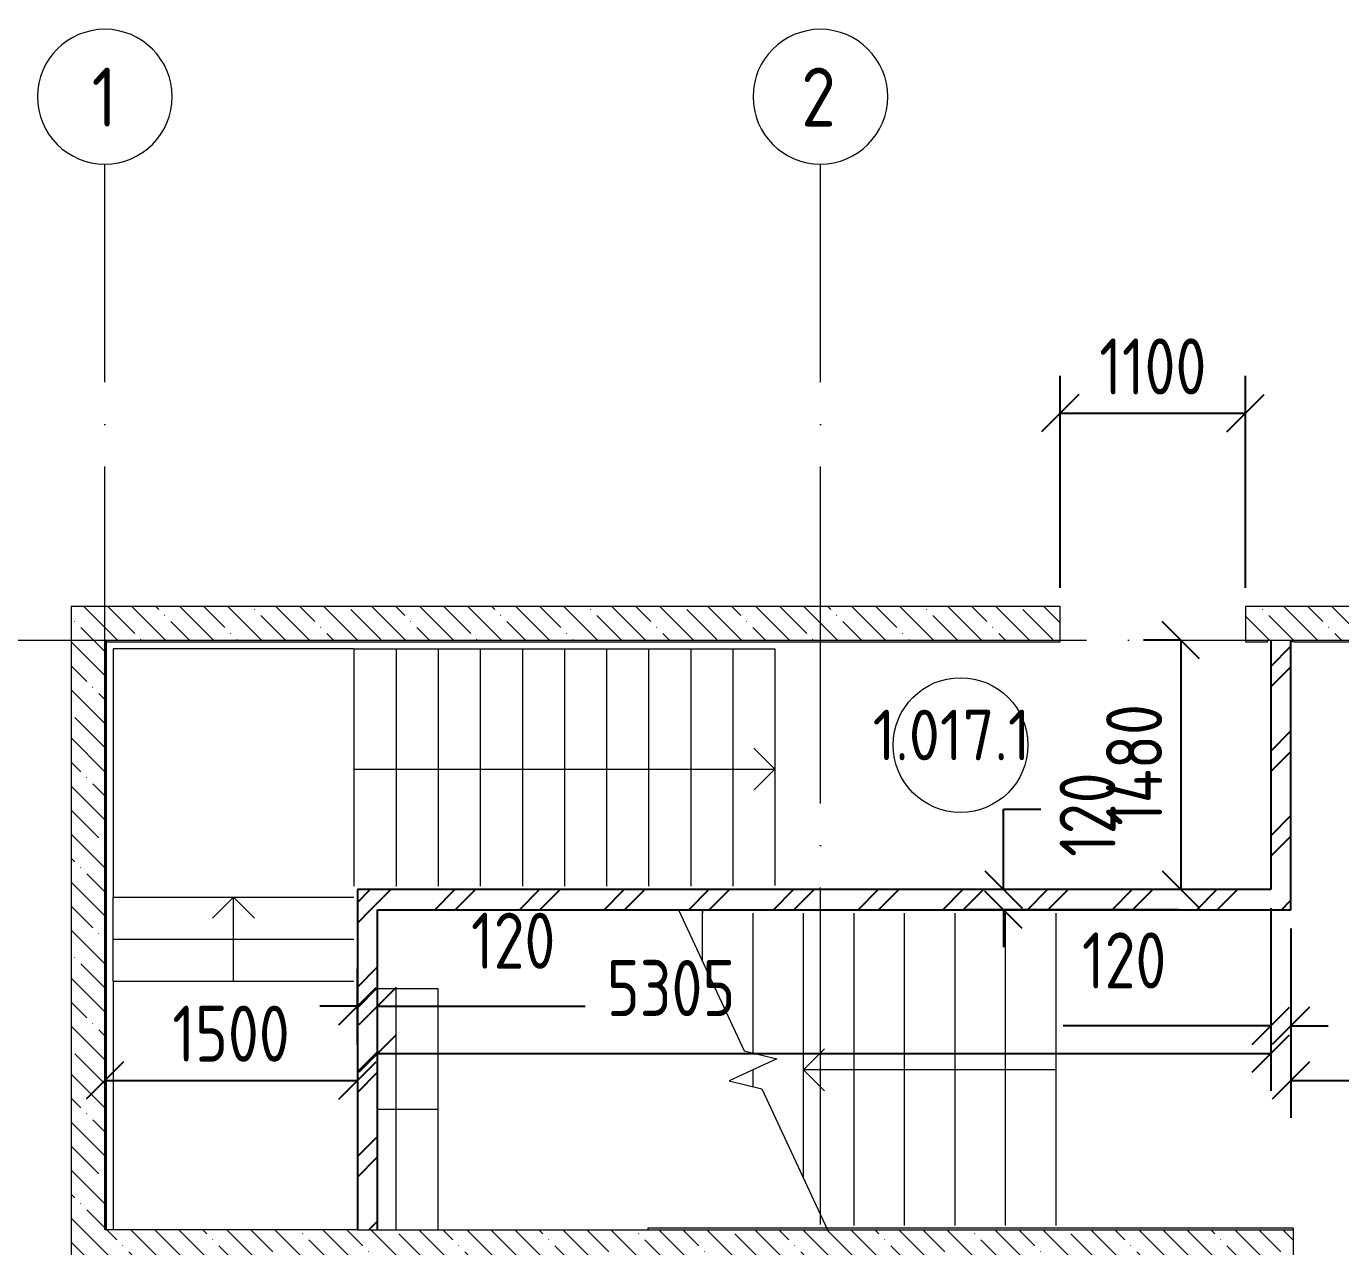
# Model space of a CAD drawing. Header units: millimetres. Extents: x -68946 to 690821, y -552984 to 293768.
# Drawn here: x -466 to 7341, y 54775 to 62020 of the extents above; entities that cross this region are included whole.
import ezdxf

# ---------------------------------------------------------------- set-up
doc = ezdxf.new("R2010")
doc.units = ezdxf.units.MM
doc.linetypes.add('ADSK_Линия сетки', pattern=[2500, 2000, -250, 0, -250])
doc.layers.get('Defpoints').update_dxf_attribs({"color": 250})
for name, color, linetype, lineweight in [('0) блоки', 250, 'Continuous', 25), ('A-____-____-DIMS', 250, 'Continuous', 9), ('A-AREA-____-IDEN', 250, 'Continuous', 9), ('A-WALL-____-MCUT', 250, 'Continuous', 13), ('A-WALL-____-PATT', 250, 'Continuous', 13), ('A-WALL-FNSH-MCUT', 250, 'Continuous', 13), ('S-GRID-____-IDEN', 250, 'Continuous', 9), ('S-GRID-____-OTLN', 250, 'Continuous', 9), ('S-STRS-____-MBND', 250, 'Continuous', 5), ('S-STRS-____-OTLN', 250, 'Continuous', 5)]:
    doc.layers.add(name, color=color, linetype=linetype, lineweight=lineweight)
doc.styles.add('GOST Common', font='', dxfattribs={"width": 0.9, "height": 350})
doc.styles.add('ISOCPEUR_1', font='isocpeur.ttf', dxfattribs={"width": 0.9, "height": 250})
doc.styles.get("Standard").update_dxf_attribs({"font": 'ГОСТ тип А.ttf'})
doc.styles.get('GOST Common').set_extended_font_data('GOST Common')
doc.dimstyles.new('А3', dxfattribs={"dimtxt": 333, "dimasz": 222, "dimexe": 222, "dimexo": 111, "dimgap": 111, "dimtad": 1, "dimtoh": 1, "dimdec": 0, "dimrnd": 0.0015, "dimzin": 0, "dimdsep": 46, "dimtxsty": 'Standard', "dimblk": 'OBLIQUE', "dimcen": 0, "dimclrd": 7, "dimclre": 7, "dimclrt": 7, "dimadec": 0, "dimazin": 0, "dimtfac": 1, "dimtdec": 0, "dimtofl": 0, "dimtmove": 0, "dimatfit": 3, "dimfxl": 1, "dimtolj": 1, "dimtzin": 0, "dimarcsym": 0})
pattern_1 = [(45, (0, 0), (-251.4472, 251.4472), []), (45, (0, 381), (-251.4472, 251.4472), [])]
pattern_2 = [(135, (0, 0), (-142.5612, -142.5612), []), (135, (142.56, 0), (-142.5612, -142.5612), [252.016, -50.403, 3.353, -47.05])]

# ---------------------------------------------------------------- blocks, each defined once
blk = doc.blocks.new('Ось сетки - Круг_Ø8 мм-39983606-Кладочный план на отм_ 0_000_ Секция 1_')
at = {"layer": 'S-GRID-____-IDEN'}
for start, end in [(360, 180), (180, 360)]:
    blk.add_arc((0, 0), 4, start, end, dxfattribs=at)
blk = doc.blocks.new('AAR_СКБ_Марка_Помещения - Номер-17325395-Кладочный план на отм_ 0_000_ Секция 1_')
at = {"layer": 'A-AREA-____-IDEN'}
blk.add_circle((0, 1.502), 4, dxfattribs=at)
blk = doc.blocks.new('_Oblique')
at = {"color": 0, "linetype": 'ByBlock', "lineweight": -2}
blk.add_line((-0.5, -0.5), (0.5, 0.5), dxfattribs=at)
blk = doc.blocks.new('DIMBLOCK262-Кладочный план на отм_ 0_000_ Секция 1_')
at = {"layer": 'A-____-____-DIMS', "color": 7, "lineweight": -2, "transparency": 16777216}
for p, q in [((6925, 56784), (6925, 55700.1)), ((1620, 55973.1), (1620, 56144.1)), ((1620, 55922.1), (6925, 55922.1))]:
    blk.add_line(p, q, dxfattribs=at)
at = {"layer": 'Defpoints', "color": 0, "lineweight": 30, "transparency": 16777216}
for p in [(6925, 56895), (6925, 55922.1), (1620, 55862.1)]:
    blk.add_point(p, dxfattribs=at)
at = {"layer": 'A-____-____-DIMS', "color": 7, "lineweight": -2, "transparency": 16777216, "xscale": 222, "yscale": 222, "zscale": 222, "rotation": 180}
blk.add_blockref('_Oblique', (1620, 55922.1), dxfattribs=at)
at = {"layer": 'A-____-____-DIMS', "color": 7, "lineweight": -2, "transparency": 16777216, "xscale": 222, "yscale": 222, "zscale": 222}
blk.add_blockref('_Oblique', (6925, 55922.1), dxfattribs=at)
at = {"layer": 'A-____-____-DIMS', "color": 7, "transparency": 16777216, "insert": (2981.7, 56477.1), "char_height": 333, "width": 2.299, "attachment_point": 1, "line_spacing_factor": 1.022761}
blk.add_mtext('\\A1;5305', dxfattribs=at)
blk = doc.blocks.new('DIMBLOCK263-Кладочный план на отм_ 0_000_ Секция 1_')
at = {"layer": 'A-____-____-DIMS', "color": 7, "lineweight": -2, "transparency": 16777216}
for p, q in [((6925, 56784), (6925, 55863.8)), ((7045, 56664), (7045, 55863.8)), ((6925, 56085.8), (5692.9, 56085.8)), ((7045, 56085.8), (7267, 56085.8))]:
    blk.add_line(p, q, dxfattribs=at)
at = {"layer": 'Defpoints', "color": 0, "lineweight": 30, "transparency": 16777216}
for p in [(6925, 56895), (7045, 56775), (7045, 56085.8)]:
    blk.add_point(p, dxfattribs=at)
at = {"layer": 'A-____-____-DIMS', "color": 7, "lineweight": -2, "transparency": 16777216, "xscale": 222, "yscale": 222, "zscale": 222}
blk.add_blockref('_Oblique', (6925, 56085.8), dxfattribs=at)
at = {"layer": 'A-____-____-DIMS', "color": 7, "lineweight": -2, "transparency": 16777216, "xscale": 222, "yscale": 222, "zscale": 222, "rotation": 180}
blk.add_blockref('_Oblique', (7045, 56085.8), dxfattribs=at)
at = {"layer": 'A-____-____-DIMS', "color": 7, "transparency": 16777216, "insert": (5803.9, 56640.8), "char_height": 333, "width": 1.678, "attachment_point": 1, "line_spacing_factor": 1.022761}
blk.add_mtext('\\A1;120', dxfattribs=at)
blk = doc.blocks.new('DIMBLOCK264-Кладочный план на отм_ 0_000_ Секция 1_')
at = {"layer": 'A-____-____-DIMS', "color": 7, "lineweight": -2, "transparency": 16777216}
for p, q in [((7045, 56664), (7045, 55540.1)), ((7045, 55762.1), (8750, 55762.1)), ((8750, 55751.1), (8750, 55540.1))]:
    blk.add_line(p, q, dxfattribs=at)
at = {"layer": 'Defpoints', "color": 0, "lineweight": 30, "transparency": 16777216}
for p in [(7045, 56775), (8750, 55862.1), (8750, 55762.1)]:
    blk.add_point(p, dxfattribs=at)
at = {"layer": 'A-____-____-DIMS', "color": 7, "lineweight": -2, "transparency": 16777216, "xscale": 222, "yscale": 222, "zscale": 222, "rotation": 180}
blk.add_blockref('_Oblique', (7045, 55762.1), dxfattribs=at)
at = {"layer": 'A-____-____-DIMS', "color": 7, "lineweight": -2, "transparency": 16777216, "xscale": 222, "yscale": 222, "zscale": 222}
blk.add_blockref('_Oblique', (8750, 55762.1), dxfattribs=at)
at = {"layer": 'A-____-____-DIMS', "color": 7, "transparency": 16777216, "insert": (7897.5, 56039.6), "char_height": 333, "width": 2.114, "attachment_point": 5}
blk.add_mtext('\\A1;1705', dxfattribs=at)
blk = doc.blocks.new('DIMBLOCK265-Кладочный план на отм_ 0_000_ Секция 1_')
at = {"layer": 'A-____-____-DIMS', "color": 7, "lineweight": -2, "transparency": 16777216}
for p, q in [((6380.1, 58375), (6169.1, 58375)), ((6391.1, 58375), (6391.1, 56895)), ((6380.1, 56895), (6169.1, 56895))]:
    blk.add_line(p, q, dxfattribs=at)
at = {"layer": 'Defpoints', "color": 0, "lineweight": 30, "transparency": 16777216}
for p in [(6491.1, 58375), (6391.1, 56895), (6491.1, 56895)]:
    blk.add_point(p, dxfattribs=at)
at = {"layer": 'A-____-____-DIMS', "color": 7, "lineweight": -2, "transparency": 16777216, "xscale": 222, "yscale": 222, "zscale": 222}
for p, rotation in [((6391.1, 58375), 90), ((6391.1, 56895), 270)]:
    blk.add_blockref('_Oblique', p, dxfattribs=dict(at, rotation=rotation))
at = {"layer": 'A-____-____-DIMS', "color": 7, "transparency": 16777216, "insert": (6113.6, 57635), "char_height": 333, "width": 2.382, "attachment_point": 5, "rotation": 90}
blk.add_mtext('\\A1;1480', dxfattribs=at)
blk = doc.blocks.new('DIMBLOCK266-Кладочный план на отм_ 0_000_ Секция 1_')
at = {"layer": 'A-____-____-DIMS', "color": 7, "lineweight": -2, "transparency": 16777216}
for p, q in [((5337.5, 56895), (5337.5, 57372.1)), ((5337.5, 57372.1), (5559.5, 57372.1)), ((6380.1, 56895), (5115.5, 56895)), ((6380.1, 56775), (5115.5, 56775)), ((5337.5, 56775), (5337.5, 56553))]:
    blk.add_line(p, q, dxfattribs=at)
at = {"layer": 'Defpoints', "color": 0, "lineweight": 30, "transparency": 16777216}
for p in [(6491.1, 56895), (5337.5, 56775), (6491.1, 56775)]:
    blk.add_point(p, dxfattribs=at)
at = {"layer": 'A-____-____-DIMS', "color": 7, "lineweight": -2, "transparency": 16777216, "xscale": 222, "yscale": 222, "zscale": 222}
for p, rotation in [((5337.5, 56895), 270), ((5337.5, 56775), 90)]:
    blk.add_blockref('_Oblique', p, dxfattribs=dict(at, rotation=rotation))
at = {"layer": 'A-____-____-DIMS', "color": 7, "transparency": 16777216, "insert": (5670.5, 57089.1), "char_height": 333, "width": 1.678, "attachment_point": 1, "rotation": 90, "line_spacing_factor": 1.022761}
blk.add_mtext('\\A1;120', dxfattribs=at)
blk = doc.blocks.new('DIMBLOCK410-Кладочный план на отм_ 0_000_ Секция 1_')
at = {"layer": 'A-____-____-DIMS', "color": 7, "lineweight": -2, "transparency": 16777216}
for p, q in [((0, 55762.1), (1500, 55762.1)), ((0, 55751.1), (0, 55540.1)), ((1500, 55751.1), (1500, 55540.1))]:
    blk.add_line(p, q, dxfattribs=at)
at = {"layer": 'Defpoints', "color": 0, "lineweight": 30, "transparency": 16777216}
for p in [(0, 55862.1), (1500, 55862.1), (1500, 55762.1)]:
    blk.add_point(p, dxfattribs=at)
at = {"layer": 'A-____-____-DIMS', "color": 7, "lineweight": -2, "transparency": 16777216, "xscale": 222, "yscale": 222, "zscale": 222, "rotation": 180}
blk.add_blockref('_Oblique', (0, 55762.1), dxfattribs=at)
at = {"layer": 'A-____-____-DIMS', "color": 7, "lineweight": -2, "transparency": 16777216, "xscale": 222, "yscale": 222, "zscale": 222}
blk.add_blockref('_Oblique', (1500, 55762.1), dxfattribs=at)
at = {"layer": 'A-____-____-DIMS', "color": 7, "transparency": 16777216, "insert": (750, 56039.6), "char_height": 333, "width": 2.299, "attachment_point": 5}
blk.add_mtext('\\A1;1500', dxfattribs=at)
blk = doc.blocks.new('DIMBLOCK411-Кладочный план на отм_ 0_000_ Секция 1_')
at = {"layer": 'A-____-____-DIMS', "color": 7, "lineweight": -2, "transparency": 16777216}
for p, q in [((1500, 55973.1), (1500, 56424.8)), ((1620, 55973.1), (1620, 56424.8)), ((1500, 56202.8), (1278, 56202.8)), ((1620, 56202.8), (2852.1, 56202.8))]:
    blk.add_line(p, q, dxfattribs=at)
at = {"layer": 'Defpoints', "color": 0, "lineweight": 30, "transparency": 16777216}
for p in [(1620, 56202.8), (1500, 55862.1), (1620, 55862.1)]:
    blk.add_point(p, dxfattribs=at)
at = {"layer": 'A-____-____-DIMS', "color": 7, "lineweight": -2, "transparency": 16777216, "xscale": 222, "yscale": 222, "zscale": 222}
blk.add_blockref('_Oblique', (1500, 56202.8), dxfattribs=at)
at = {"layer": 'A-____-____-DIMS', "color": 7, "lineweight": -2, "transparency": 16777216, "xscale": 222, "yscale": 222, "zscale": 222, "rotation": 180}
blk.add_blockref('_Oblique', (1620, 56202.8), dxfattribs=at)
at = {"layer": 'A-____-____-DIMS', "color": 7, "transparency": 16777216, "insert": (2175, 56757.8), "char_height": 333, "width": 1.678, "attachment_point": 1, "line_spacing_factor": 1.022761}
blk.add_mtext('\\A1;120', dxfattribs=at)
blk = doc.blocks.new('DIMBLOCK415-Кладочный план на отм_ 0_000_ Секция 1_')
at = {"layer": 'A-____-____-DIMS', "color": 7, "lineweight": -2, "transparency": 16777216}
for p, q in [((5675, 58686), (5675, 59945)), ((6775, 58686), (6775, 59945)), ((5675, 59723), (6775, 59723))]:
    blk.add_line(p, q, dxfattribs=at)
at = {"layer": 'Defpoints', "color": 0, "lineweight": 30, "transparency": 16777216}
for p in [(6775, 59723), (5675, 58575), (6775, 58575)]:
    blk.add_point(p, dxfattribs=at)
at = {"layer": 'A-____-____-DIMS', "color": 7, "lineweight": -2, "transparency": 16777216, "xscale": 222, "yscale": 222, "zscale": 222, "rotation": 180}
blk.add_blockref('_Oblique', (5675, 59723), dxfattribs=at)
at = {"layer": 'A-____-____-DIMS', "color": 7, "lineweight": -2, "transparency": 16777216, "xscale": 222, "yscale": 222, "zscale": 222}
blk.add_blockref('_Oblique', (6775, 59723), dxfattribs=at)
at = {"layer": 'A-____-____-DIMS', "color": 7, "transparency": 16777216, "insert": (6225, 60000.5), "char_height": 333, "width": 2.114, "attachment_point": 5}
blk.add_mtext('\\A1;1100', dxfattribs=at)

msp = doc.modelspace()

# ---------------------------------------------------------------- hatches: boundary and pattern name
at = {"layer": '0) блоки'}
h = msp.add_hatch(dxfattribs=at)
h.set_pattern_fill('FP_2', color=256, style=0, pattern_type=2)
h.set_pattern_definition(pattern_1)
h.paths.add_polyline_path([(7045, 56895.0006), (7045, 58375.0006), (6925, 58375.0006), (6925, 56895.0006)])
h = msp.add_hatch(dxfattribs=at)
h.set_pattern_fill('FP_2', color=256, style=0, pattern_type=2)
h.set_pattern_definition(pattern_1)
h.paths.add_polyline_path([(7045, 56775.0006), (7045, 56895.0006), (1500, 56895.0006), (1500, 56775.0006), (5528.8894, 56775.0006)])
h = msp.add_hatch(dxfattribs=at)
h.set_pattern_fill('FP_2', color=256, style=0, pattern_type=2)
h.set_pattern_definition(pattern_1)
h.paths.add_polyline_path([(1620, 54875.0006), (1620, 56775.0006), (1500, 56775.0006), (1500, 54875.0006)])
at = {"layer": 'A-WALL-____-PATT', "lineweight": 15}
h = msp.add_hatch(dxfattribs=at)
h.set_pattern_fill('FP_8', color=256, style=0, pattern_type=2)
h.set_pattern_definition(pattern_2)
h.paths.add_polyline_path([(0.0389, 54675.0006), (0.0389, 58575.0006), (-199.9611, 58575.0006), (-199.9611, 54675.0006)])
h = msp.add_hatch(dxfattribs=at)
h.set_pattern_fill('FP_8', color=256, style=0, pattern_type=2)
h.set_pattern_definition(pattern_2)
h.paths.add_polyline_path([(8900, 58375.0006), (8900, 58575.0006), (6775, 58575.0006), (6775, 58375.0006), (8827.4599, 58375.0006)])
h.paths.add_polyline_path([(5528.8894, 58375.0006), (5675, 58375.0006), (5675, 58575.0006), (0.0389, 58575.0006), (0.0389, 58375.0006), (3329.8423, 58375.0006)])
h = msp.add_hatch(dxfattribs=at)
h.set_pattern_fill('FP_8', color=256, style=0, pattern_type=2)
h.set_pattern_definition(pattern_2)
h.paths.add_polyline_path([(8900, 54675.0006), (8900, 54875.0006), (8700.0219, 54875.0006), (8700.0219, 54675.0006), (8827.4599, 54675.0006)])
h.paths.add_polyline_path([(6670, 54675.0006), (7060.0219, 54675.0006), (7060.0219, 54875.0006), (0.0389, 54875.0006), (0.0389, 54675.0006), (5528.8894, 54675.0006)])

# ---------------------------------------------------------------- linework, layer by layer
at = {"layer": '0) блоки'}
for p, q in [((6925, 58375.0006), (6925, 56895.0006)), ((7045, 56775.0006), (7045, 58375.0006)), ((6925, 56895.0006), (1500, 56895.0006)), ((1500, 56895.0006), (1500, 54875.0006)), ((1620, 56775.0006), (7045, 56775.0006)), ((1620, 54875.0006), (1620, 56775.0006))]:
    msp.add_line(p, q, dxfattribs=at)
at = {"layer": 'A-WALL-____-MCUT', "lineweight": 15}
for p, q in [((0.0389, 58575.0006), (-199.9611, 58575.0006)), ((-199.9611, 58575.0006), (-199.9611, 54675.0006)), ((5675, 58575.0006), (0.0389, 58575.0006)), ((5675, 58375.0006), (5675, 58575.0006)), ((9100, 58575.0006), (6775, 58575.0006)), ((6775, 58575.0006), (6775, 58375.0006)), ((0, 58375.0006), (5675, 58375.0006)), ((0, 58375.0006), (0, 54875.0006)), ((0.0389, 54875.0006), (0.0389, 58365.0006)), ((6775, 58375.0006), (8900, 58375.0006)), ((6905, 58365.0006), (6905, 58375.0006)), ((7065, 58365.0006), (7045, 58365.0006)), ((1500, 54875.0006), (0, 54875.0006)), ((1500, 54875.0006), (1620, 54875.0006)), ((1620, 54875.0006), (7060.0219, 54875.0006)), ((7060.0219, 54675.0006), (7060.0219, 54875.0006))]:
    msp.add_line(p, q, dxfattribs=at)
at = {"layer": 'A-WALL-FNSH-MCUT', "lineweight": 15}
for p, q in [((0, 58365.0006), (5675, 58365.0006)), ((10, 54875.0006), (10, 58375.0006)), ((5675, 58365.0006), (5675, 58375.0006)), ((6775, 58375.0006), (6775, 58365.0006)), ((6775, 58365.0006), (6905, 58365.0006)), ((7065, 58365.0006), (8414.8783, 58365.0006)), ((3549.9497, 56775.0006), (3549.9497, 56755.0006)), ((7060.0219, 54885.0006), (3224.9497, 54885.0006)), ((3224.9497, 54885.0006), (3224.9497, 54875.0006)), ((7060.0219, 54875.0006), (7060.0219, 54885.0006))]:
    msp.add_line(p, q, dxfattribs=at)
at = {"layer": 'S-GRID-____-OTLN', "linetype": 'ADSK_Линия сетки'}
for p, q in [((0, 39906.0281), (0, 61202.0051)), ((4250, 39906.0281), (4250, 61202.0051)), ((-3669.3683, 58375.0006), (72376.0288, 58375.0006))]:
    msp.add_line(p, q, dxfattribs=at)
at = {"layer": 'S-STRS-____-MBND'}
for p, q in [((3406.9574, 56775.0006), (3797.1224, 55938.2891)), ((3797.1224, 55938.2891), (3991.5603, 55891.0347)), ((3991.5603, 55891.0347), (3708.3391, 55758.9665)), ((3708.3391, 55758.9665), (3902.777, 55711.7121)), ((3902.777, 55711.7121), (4292.942, 54875.0006))]:
    msp.add_line(p, q, dxfattribs=at)
at = {"layer": 'S-STRS-____-OTLN'}
for p, q in [((50, 58325.0006), (50, 56850.5003)), ((1480, 58325.0006), (50, 58325.0006)), ((1480, 58325.0006), (1480, 56915.0006)), ((1480, 58325.0006), (1730, 58325.0006)), ((1480, 58325.0006), (1480, 56915.0006)), ((1730, 58325.0006), (1980, 58325.0006)), ((1730, 58325.0006), (1730, 56915.0006)), ((1730, 58325.0006), (1730, 56915.0006)), ((1980, 58325.0006), (2230, 58325.0006)), ((1980, 58325.0006), (1980, 56915.0006)), ((1980, 58325.0006), (1980, 56915.0006)), ((2230, 58325.0006), (2480, 58325.0006)), ((2230, 58325.0006), (2230, 56915.0006)), ((2230, 58325.0006), (2230, 56915.0006)), ((2480, 58325.0006), (2730, 58325.0006)), ((2480, 58325.0006), (2480, 56915.0006)), ((2480, 58325.0006), (2480, 56915.0006)), ((2730, 58325.0006), (2980, 58325.0006)), ((2730, 58325.0006), (2730, 56915.0006)), ((2730, 58325.0006), (2730, 56915.0006)), ((2980, 58325.0006), (3230, 58325.0006)), ((2980, 58325.0006), (2980, 56915.0006)), ((2980, 58325.0006), (2980, 56915.0006)), ((3230, 58325.0006), (3480, 58325.0006)), ((3230, 58325.0006), (3230, 56915.0006)), ((3230, 58325.0006), (3230, 56915.0006)), ((3480, 58325.0006), (3730, 58325.0006)), ((3480, 58325.0006), (3480, 56915.0006)), ((3480, 58325.0006), (3480, 56915.0006)), ((3730, 58325.0006), (3980, 58325.0006)), ((3730, 58325.0006), (3730, 56915.0006)), ((3730, 58325.0006), (3730, 56915.0006)), ((3980, 58325.0006), (3980, 56920.0012)), ((50, 56850.5003), (1480, 56850.5003)), ((50, 56600.5003), (50, 56850.5003)), ((50, 56850.5003), (1480, 56850.5003)), ((3549.9497, 56775.0006), (3406.9574, 56775.0006)), ((3549.9497, 56468.3527), (3549.9497, 56775.0006)), ((3549.9497, 56468.3527), (3549.9497, 56775.0006)), ((3849.9497, 55925.4504), (3849.9497, 56755.0006)), ((3849.9497, 55925.4504), (3849.9497, 56755.0006)), ((4149.9497, 55181.6485), (4149.9497, 56755.0006)), ((4149.9497, 55181.6485), (4149.9497, 56755.0006)), ((4449.9497, 54900.0012), (4449.9497, 56755.0006)), ((4449.9497, 54900.0012), (4449.9497, 56755.0006)), ((4749.9497, 54900.0012), (4749.9497, 56755.0006)), ((4749.9497, 54900.0012), (4749.9497, 56755.0006)), ((5049.9497, 54900.0012), (5049.9497, 56755.0006)), ((5049.9497, 54900.0012), (5049.9497, 56755.0006)), ((5349.9497, 54900.0012), (5349.9497, 56755.0006)), ((5349.9497, 54900.0012), (5349.9497, 56755.0006)), ((5649.9497, 54900.0012), (5649.9497, 56755.0006)), ((5649.9497, 54900.0012), (5649.9497, 56755.0006)), ((50, 56350.5003), (50, 56600.5003)), ((50, 56600.5003), (1480, 56600.5003)), ((50, 56600.5003), (1480, 56600.5003)), ((50, 56350.5003), (50, 54875.0006)), ((50, 56350.5003), (1480, 56350.5003)), ((50, 56350.5003), (1480, 56350.5003)), ((1730, 56305.0006), (1620, 56305.0006)), ((1980, 56305.0006), (1730, 56305.0006)), ((1730, 54875.0006), (1730, 56305.0006)), ((1730, 54875.0006), (1730, 56305.0006)), ((1980, 54875.0006), (1980, 56305.0006)), ((1980, 54875.0006), (1980, 56305.0006)), ((3849.9497, 55724.5508), (3849.9497, 55825.0006)), ((3849.9497, 55724.5508), (3849.9497, 55825.0006))]:
    msp.add_line(p, q, dxfattribs=at)
at = {"layer": 'S-STRS-____-OTLN', "lineweight": 9}
for p, q in [((3980, 57610.0006), (3855, 57735.0006)), ((1480, 57610.0006), (1730, 57610.0006)), ((1730, 57610.0006), (1980, 57610.0006)), ((1980, 57610.0006), (2230, 57610.0006)), ((2230, 57610.0006), (2480, 57610.0006)), ((2480, 57610.0006), (2730, 57610.0006)), ((2730, 57610.0006), (2980, 57610.0006)), ((2980, 57610.0006), (3230, 57610.0006)), ((3230, 57610.0006), (3480, 57610.0006)), ((3480, 57610.0006), (3730, 57610.0006)), ((3730, 57610.0006), (3980, 57610.0006)), ((3980, 57610.0006), (3855, 57485.0006)), ((765, 56850.5003), (640, 56725.5003)), ((765, 56600.5003), (765, 56850.5003)), ((765, 56850.5003), (890, 56725.5003)), ((765, 56350.5003), (765, 56600.5003)), ((4149.9497, 55825.0006), (4274.9497, 55950.0006)), ((4449.9497, 55825.0006), (4149.9497, 55825.0006)), ((4149.9497, 55825.0006), (4274.9497, 55700.0006)), ((4749.9497, 55825.0006), (4449.9497, 55825.0006)), ((5049.9497, 55825.0006), (4749.9497, 55825.0006)), ((5349.9497, 55825.0006), (5049.9497, 55825.0006)), ((5649.9497, 55825.0006), (5349.9497, 55825.0006)), ((1730, 55590.0006), (1620, 55590.0006)), ((1980, 55590.0006), (1730, 55590.0006))]:
    msp.add_line(p, q, dxfattribs=at)

# ---------------------------------------------------------------- block references
at = {"layer": 'A-AREA-____-IDEN', "xscale": 99.99999999999993, "yscale": 99.99999999999993, "zscale": 99.99999999999993}
msp.add_blockref('AAR_СКБ_Марка_Помещения - Номер-17325395-Кладочный план на отм_ 0_000_ Секция 1_', (5082.5885, 57602.8212), dxfattribs=at)
at = {"layer": 'S-GRID-____-IDEN', "xscale": 99.99999999999993, "yscale": 99.99999999999993, "zscale": 99.99999999999993}
for p in [(0, 61602.0051), (4250, 61602.0051)]:
    msp.add_blockref('Ось сетки - Круг_Ø8 мм-39983606-Кладочный план на отм_ 0_000_ Секция 1_', p, dxfattribs=at)

# ---------------------------------------------------------------- texts
at = {"layer": 'A-AREA-____-IDEN', "insert": (4560.2255, 57962.726), "char_height": 300, "width": 959.619937, "attachment_point": 1, "style": 'ISOCPEUR_1'}
msp.add_mtext('1.017.1', dxfattribs=at)
at = {"layer": 'S-GRID-____-IDEN', "color": 18, "true_color": 0x000000, "char_height": 350, "attachment_point": 1, "style": 'GOST Common'}
for s, insert, width in [('\\fGOST Common|b0|i0|c204|p34|;\\W.9;1', (-78.2307, 61774.5385), 187.594875), ('\\fGOST Common|b0|i0|c204|p34|;\\W.9;2', (4136.2193, 61774.5385), 274.177125)]:
    msp.add_mtext(s, dxfattribs=dict(at, insert=insert, width=width))

# ---------------------------------------------------------------- dimensions: what is measured, and where the dimension line sits
at = {"layer": 'A-____-____-DIMS'}
for base, p1, p2, picture, middle in [((6775, 59723.0453), (5675, 58575.0006), (6775, 58575.0006), 'DIMBLOCK415-Кладочный план на отм_ 0_000_ Секция 1_', (6225, 60000.5453)), ((8750, 55762.0862), (7045, 56775.0006), (8750, 55862.0711), 'DIMBLOCK264-Кладочный план на отм_ 0_000_ Секция 1_', (7897.5, 56039.5862)), ((1500, 55762.0862), (0.0389, 55862.0711), (1500, 55862.0711), 'DIMBLOCK410-Кладочный план на отм_ 0_000_ Секция 1_', (750.0195, 56039.5862))]:
    dim = msp.add_linear_dim(base=base, p1=p1, p2=p2, dimstyle='А3', dxfattribs=at)
    dim.commit()
    dim.dimension.update_dxf_attribs({"geometry": picture, "text_midpoint": middle})
dim = msp.add_linear_dim(base=(6391.1497, 56895.0006), p1=(6491.1346, 58375.0006), p2=(6491.1346, 56895.0006), angle=90, dimstyle='А3', dxfattribs=at)
dim.commit()
dim.dimension.update_dxf_attribs({"geometry": 'DIMBLOCK265-Кладочный план на отм_ 0_000_ Секция 1_', "text_midpoint": (6113.6497, 57635.0006)})
dim = msp.add_linear_dim(base=(5337.4553, 56775.0006), p1=(6491.1346, 56895.0006), p2=(6491.1346, 56775.0006), angle=90, dimstyle='А3', dxfattribs=at)
dim.commit()
dim.dimension.update_dxf_attribs({"geometry": 'DIMBLOCK266-Кладочный план на отм_ 0_000_ Секция 1_', "text_midpoint": (5892.4553, 57372.1425), "dimtype": 160, "text_rotation": 90})
for base, p1, p2, picture, middle in [((6925, 55922.1466), (1620, 55862.0711), (6925, 56895.0006), 'DIMBLOCK262-Кладочный план на отм_ 0_000_ Секция 1_', (3414.6013, 55922.1466)), ((7045, 56085.7747), (6925, 56895.0006), (7045, 56775.0006), 'DIMBLOCK263-Кладочный план на отм_ 0_000_ Секция 1_', (6086.95, 56085.7747)), ((1620, 56202.7534), (1500, 55862.0711), (1620, 55862.0711), 'DIMBLOCK411-Кладочный план на отм_ 0_000_ Секция 1_', (2458.05, 56202.7534))]:
    dim = msp.add_linear_dim(base=base, p1=p1, p2=p2, dimstyle='А3', dxfattribs=at)
    dim.commit()
    dim.dimension.update_dxf_attribs({"geometry": picture, "text_midpoint": middle, "dimtype": 160})

doc.saveas('drawing.dxf')
